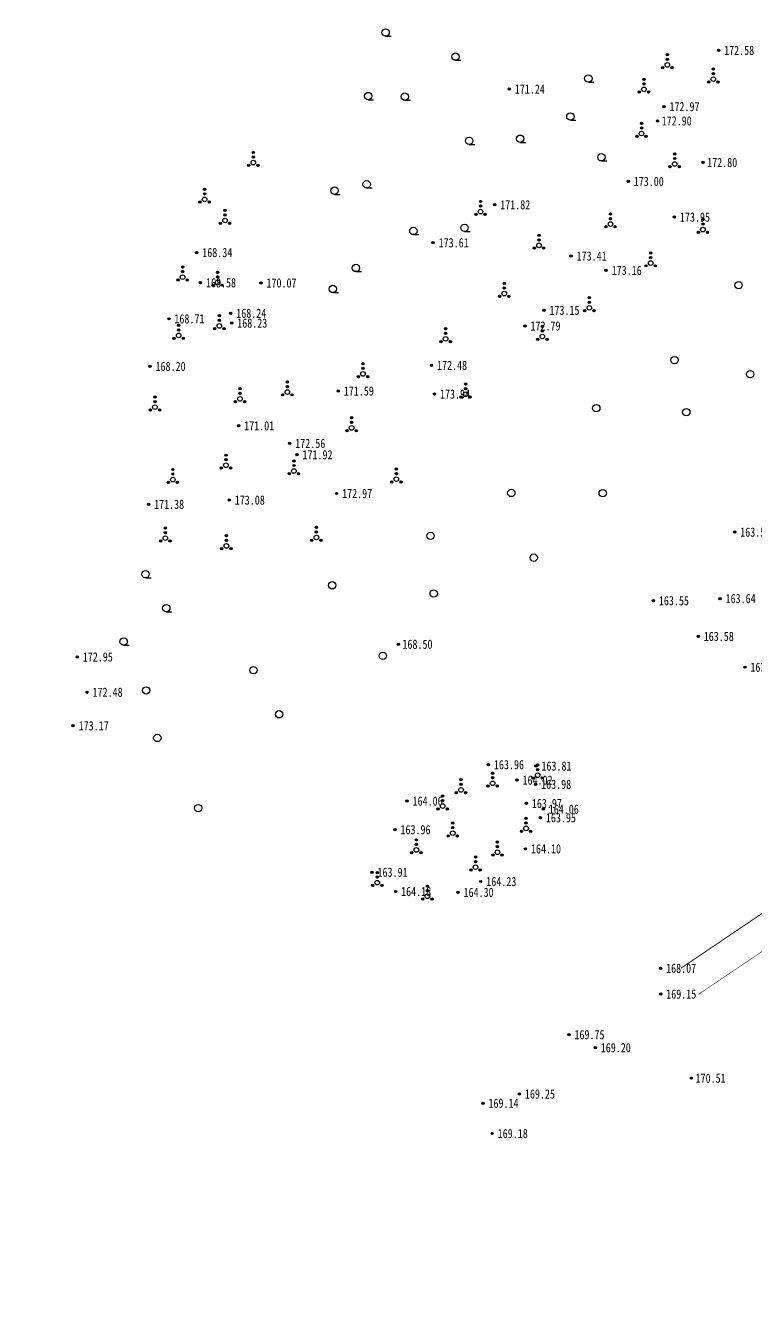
# Model space of a CAD drawing. Header units: millimetres. Extents: x -725 to 2274960, y -506 to 2980382.
# Drawn here: x 573775.4 to 573854.7, y 2880157.8 to 2880295.9 of the extents above; entities that cross this region are included whole.
import ezdxf
from ezdxf.enums import TextEntityAlignment as Align

# ---------------------------------------------------------------- set-up
doc = ezdxf.new("R2010")
doc.units = ezdxf.units.MM
doc.header["$LTSCALE"] = 1000
doc.linetypes.add('X0', pattern=[4, 3, -1])
doc.linetypes.add('X2', pattern=[10, 8, -2])
for name, color, linetype in [('DLSS', 8, 'Continuous'), ('GCD', 8, 'Continuous'), ('JMD', 8, 'Continuous'), ('SXSS', 5, 'Continuous'), ('YHJ_剖面_梁板', 4, 'Continuous'), ('ZBTZ', 8, 'Continuous')]:
    doc.layers.add(name, color=color, linetype=linetype)
doc.linetypes.add('10421', pattern='A,2,[150,AAA.SHX,S=0.5,R=0,X=0,Y=0.5],1e-11', length=2)
doc.linetypes.add('1161', pattern='A,0,[149,AAA.SHX,S=0.15,R=0,X=0,Y=0],-1.6', length=1.6)
doc.linetypes.add('444', pattern='A,4.5,[145,AAA.SHX,S=1,R=0,X=0,Y=1],4.5,-0.5,[146,AAA.SHX,S=1,R=0,X=0,Y=0],-0.5', length=10)

# ---------------------------------------------------------------- blocks, each defined once
blk = doc.blocks.new('gc326')
blk.add_circle((0, 0), 0.8)
blk = doc.blocks.new('gc208')
blk.add_line((0, -0.8), (1.2, -0.8))
blk.add_circle((0, 0), 0.8)
blk = doc.blocks.new('*U36')
at = {"linetype": 'Continuous'}
for points in [[(-0.25, 2.2), (-0.24, 2.12), (-0.24, 2.28)], [(-0.24, 2.28), (-0.2, 2.05), (-0.2, 2.35)], [(-0.2, 2.05), (-0.24, 2.28), (-0.24, 2.12)], [(-0.2, 2.35), (-0.15, 2), (-0.15, 2.4)], [(-0.15, 2), (-0.2, 2.35), (-0.2, 2.05)], [(-0.15, 2.4), (-0.08, 1.96), (-0.08, 2.44)], [(-0.08, 1.96), (-0.15, 2.4), (-0.15, 2)], [(-0.08, 2.44), (0, 1.95), (0, 2.45)], [(0, 1.95), (-0.08, 2.44), (-0.08, 1.96)], [(0, 2.45), (0.08, 1.96), (0.08, 2.44)], [(0.08, 1.96), (0, 2.45), (0, 1.95)], [(0.08, 2.44), (0.15, 2), (0.15, 2.4)], [(0.15, 2), (0.08, 2.44), (0.08, 1.96)], [(0.15, 2.4), (0.2, 2.05), (0.2, 2.35)], [(0.2, 2.05), (0.15, 2.4), (0.15, 2)], [(0.2, 2.35), (0.24, 2.12), (0.24, 2.28)], [(0.24, 2.12), (0.2, 2.35), (0.2, 2.05)], [(0.25, 2.2), (0.24, 2.28), (0.24, 2.12)]]:
    blk.add_solid(points, dxfattribs=at)
blk = doc.blocks.new('*U35')
at = {"linetype": 'Continuous'}
for points in [[(-0.25, 1.2), (-0.24, 1.12), (-0.24, 1.28)], [(-0.24, 1.28), (-0.2, 1.05), (-0.2, 1.35)], [(-0.2, 1.05), (-0.24, 1.28), (-0.24, 1.12)], [(-0.2, 1.35), (-0.15, 1), (-0.15, 1.4)], [(-0.15, 1), (-0.2, 1.35), (-0.2, 1.05)], [(-0.15, 1.4), (-0.08, 0.96), (-0.08, 1.44)], [(-0.08, 0.96), (-0.15, 1.4), (-0.15, 1)], [(-0.08, 1.44), (0, 0.95), (0, 1.45)], [(0, 0.95), (-0.08, 1.44), (-0.08, 0.96)], [(0, 1.45), (0.08, 0.96), (0.08, 1.44)], [(0.08, 0.96), (0, 1.45), (0, 0.95)], [(0.08, 1.44), (0.15, 1), (0.15, 1.4)], [(0.15, 1), (0.08, 1.44), (0.08, 0.96)], [(0.15, 1.4), (0.2, 1.05), (0.2, 1.35)], [(0.2, 1.05), (0.15, 1.4), (0.15, 1)], [(0.2, 1.35), (0.24, 1.12), (0.24, 1.28)], [(0.24, 1.12), (0.2, 1.35), (0.2, 1.05)], [(0.25, 1.2), (0.24, 1.28), (0.24, 1.12)]]:
    blk.add_solid(points, dxfattribs=at)
blk = doc.blocks.new('*U34')
at = {"linetype": 'Continuous'}
for points in [[(-1.25, -0.6), (-1.24, -0.68), (-1.24, -0.52)], [(-1.24, -0.52), (-1.2, -0.75), (-1.2, -0.45)], [(-1.2, -0.75), (-1.24, -0.52), (-1.24, -0.68)], [(-1.2, -0.45), (-1.15, -0.8), (-1.15, -0.4)], [(-1.15, -0.8), (-1.2, -0.45), (-1.2, -0.75)], [(-1.15, -0.4), (-1.08, -0.84), (-1.08, -0.36)], [(-1.08, -0.84), (-1.15, -0.4), (-1.15, -0.8)], [(-1.08, -0.36), (-1, -0.85), (-1, -0.35)], [(-1, -0.85), (-1.08, -0.36), (-1.08, -0.84)], [(-1, -0.35), (-0.92, -0.84), (-0.92, -0.36)], [(-0.92, -0.84), (-1, -0.35), (-1, -0.85)], [(-0.92, -0.36), (-0.85, -0.8), (-0.85, -0.4)], [(-0.85, -0.8), (-0.92, -0.36), (-0.92, -0.84)], [(-0.85, -0.4), (-0.8, -0.75), (-0.8, -0.45)], [(-0.8, -0.75), (-0.85, -0.4), (-0.85, -0.8)], [(-0.8, -0.45), (-0.76, -0.68), (-0.76, -0.52)], [(-0.76, -0.68), (-0.8, -0.45), (-0.8, -0.75)], [(-0.75, -0.6), (-0.76, -0.52), (-0.76, -0.68)]]:
    blk.add_solid(points, dxfattribs=at)
blk = doc.blocks.new('*U33')
at = {"linetype": 'Continuous'}
for points in [[(0.75, -0.6), (0.76, -0.68), (0.76, -0.52)], [(0.76, -0.52), (0.8, -0.75), (0.8, -0.45)], [(0.8, -0.75), (0.76, -0.52), (0.76, -0.68)], [(0.8, -0.45), (0.85, -0.8), (0.85, -0.4)], [(0.85, -0.8), (0.8, -0.45), (0.8, -0.75)], [(0.85, -0.4), (0.92, -0.84), (0.92, -0.36)], [(0.92, -0.84), (0.85, -0.4), (0.85, -0.8)], [(0.92, -0.36), (1, -0.85), (1, -0.35)], [(1, -0.85), (0.92, -0.36), (0.92, -0.84)], [(1, -0.35), (1.08, -0.84), (1.08, -0.36)], [(1.08, -0.84), (1, -0.35), (1, -0.85)], [(1.08, -0.36), (1.15, -0.8), (1.15, -0.4)], [(1.15, -0.8), (1.08, -0.36), (1.08, -0.84)], [(1.15, -0.4), (1.2, -0.75), (1.2, -0.45)], [(1.2, -0.75), (1.15, -0.4), (1.15, -0.8)], [(1.2, -0.45), (1.24, -0.68), (1.24, -0.52)], [(1.24, -0.68), (1.2, -0.45), (1.2, -0.75)], [(1.25, -0.6), (1.24, -0.52), (1.24, -0.68)]]:
    blk.add_solid(points, dxfattribs=at)
blk = doc.blocks.new('gc160')
for centre, radius in [((0, 0), 0.5), ((0, 2.2), 0.25), ((0, 1.2), 0.25), ((-1, -0.6), 0.25), ((1, -0.6), 0.25)]:
    blk.add_circle(centre, radius)
at = {"linetype": 'Continuous'}
for name in ['*U36', '*U35', '*U34', '*U33']:
    blk.add_blockref(name, (0, 0), dxfattribs=at)
blk = doc.blocks.new('gc200')
h = blk.add_hatch(color=256)
edge = h.paths.add_edge_path()
edge.add_arc((0, 0), 0.25, 0, 360)
blk.add_circle((0, 0), 0.25)

msp = doc.modelspace()

# ---------------------------------------------------------------- linework, layer by layer
at = {"layer": 'DLSS', "color": 4, "linetype": 'X2', "elevation": -175.7588, "flags": 128}
msp.add_lwpolyline([(573846.5663, 2880193.4047, 0.1, 0.1, 0), (573855.3283, 2880199.3142, 0.1, 0.1, 0), (573859.4109, 2880202.5261, 0.1, 0.1, 0), (573864.9139, 2880206.4887, 0.1, 0.1, 0), (573868.1326, 2880208.4502, 0.1, 0.1, 0), (573874.6848, 2880212.54, 0.1, 0.1, 0), (573881.4714, 2880216.1383, 0.1, 0.1, 0), (573886.7222, 2880219.834, 0.1, 0.1, 0), (573896.3177, 2880228.617, 0.1, 0.1, 0), (573909.2074, 2880243.0394, 0.1, 0.1, 0), (573913.5878, 2880248.6935, 0.1, 0.1, 0), (573916.9048, 2880254.3563, 0.1, 0.1, 0), (573921.2141, 2880263.8168, 0.1, 0.1, 0), (573922.9994, 2880269.1613, 0.1, 0.1, 0), (573923.711, 2880272.6405, 0.1, 0.1, 0)], format="xyseb", dxfattribs=at)
at = {"layer": 'DLSS', "color": 8, "linetype": 'Continuous', "const_width": 0.054, "elevation": -175.7588, "flags": 128}
msp.add_lwpolyline([(573848.4815, 2880190.5649), (573857.3476, 2880196.5446)], dxfattribs=at)
at = {"layer": 'JMD', "linetype": '444', "elevation": -176.005, "flags": 128}
msp.add_lwpolyline([(573865.8434, 2880210.5914, 0.00000216, 0.00000216, 0), (573863.3098, 2880208.3809, 0.00000216, 0.00000216, 0), (573862.2571, 2880207.3331, 0.00000216, 0.00000216, 0), (573859.7049, 2880204.8372, 0.00000216, 0.00000216, 0), (573857.8672, 2880203.2134, 0.00000216, 0.00000216, 0), (573845.3138, 2880193.1221, 0.00000216, 0.00000216, 0), (573841.4833, 2880190.538, 0.00000216, 0.00000216, 0), (573834.8957, 2880185.8624, 0.00000216, 0.00000216, 0), (573828.9599, 2880181.3006, 0.00000216, 0.00000216, 0), (573827.6753, 2880180.3485, 0.00000216, 0.00000216, 0), (573826.0305, 2880178.7026, 0.00000216, 0.00000216, 0)], format="xyseb", dxfattribs=at)
at = {"layer": 'SXSS', "color": 5, "linetype": 'X0', "ltscale": 2, "flags": 128}
for points, elevation in [([(573799.6574, 2880175.3358, 0.00000216, 0.00000216, 0), (573814.4032, 2880184.499, 0.00000216, 0.00000216, 0), (573824.7996, 2880189.315, 0.00000216, 0.00000216, 0), (573860.3105, 2880218.062, 0.00000216, 0.00000216, 0), (573862.3432, 2880221.1917, 0.00000216, 0.00000216, 0), (573865.0385, 2880222.5363, 0.00000216, 0.00000216, 0), (573866.8421, 2880225.385, 0.00000216, 0.00000216, 0), (573869.8999, 2880227.3256, 0.00000216, 0.00000216, 0), (573876.281, 2880228.014, 0.00000216, 0.00000216, 0), (573878.4813, 2880230.0331, 0.00000216, 0.00000216, 0), (573883.5812, 2880235.65, 0.00000216, 0.00000216, 0), (573889.2926, 2880242.9734, 0.00000216, 0.00000216, 0), (573894.2413, 2880246.9273, 0.00000216, 0.00000216, 0), (573898.5351, 2880253.0107, 0.00000216, 0.00000216, 0), (573906.9108, 2880271.1473, 0.00000216, 0.00000216, 0), (573911.6414, 2880285.233, 0.00000216, 0.00000216, 0), (573913.9786, 2880291.2912, 0.00000216, 0.00000216, 0), (573914.3749, 2880300.0079, 0.00000216, 0.00000216, 0), (573914.0575, 2880312.0604, 0.00000216, 0.00000216, 0), (573913.8572, 2880333.7436, 0.00000216, 0.00000216, 0), (573912.5963, 2880345.9076, 0.00000216, 0.00000216, 0), (573911.269, 2880353.338, 0.00000216, 0.00000216, 0), (573909.2259, 2880359.9454, 0.00000216, 0.00000216, 0), (573906.2803, 2880367.7277, 0.00000216, 0.00000216, 0)], -180.9754), ([(573870.9586, 2880365.2658, 0.00000216, 0.00000216, 0), (573879.6703, 2880353.8634, 0.00000216, 0.00000216, 0), (573884.0645, 2880342.7346, 0.00000216, 0.00000216, 0), (573885.2899, 2880334.0109, 0.00000216, 0.00000216, 0), (573886.399, 2880326.0651, 0.00000216, 0.00000216, 0), (573886.5464, 2880320.5601, 0.00000216, 0.00000216, 0), (573887.6789, 2880317.5086, 0.00000216, 0.00000216, 0), (573887.435, 2880314.2359, 0.00000217, 0.00000217, 0), (573886.2507, 2880305.5755, 0.00000217, 0.00000217, 0), (573879.062, 2880288.8379, 0.00000216, 0.00000216, 0), (573873.9618, 2880280.6525, 0.00000217, 0.00000217, 0), (573864.479, 2880266.9709, 0.00000216, 0.00000216, 0), (573859.4461, 2880260.8983, 0.00000217, 0.00000217, 0), (573841.9307, 2880242.7891, 0.00000216, 0.00000216, 0), (573833.6484, 2880235.6098, 0.00000217, 0.00000217, 0), (573817.9975, 2880228.1742, 0.00000216, 0.00000216, 0), (573802.0135, 2880215.4255, 0.00000217, 0.00000217, 0), (573787.2455, 2880203.4139, 0.00000218, 0.00000218, 0), (573779.6263, 2880198.5998, 0.00000217, 0.00000217, 0)], -179.7871)]:
    msp.add_lwpolyline(points, format="xyseb", dxfattribs=dict(at, elevation=elevation))
at = {"layer": 'SXSS', "linetype": '10421', "elevation": -175.6195, "flags": 128}
msp.add_lwpolyline([(573854.4672, 2880191.4545, 0.00000216, 0.00000216, 0), (573856.5737, 2880190.9131, 0.00000216, 0.00000216, 0), (573859.3185, 2880190.6339, 0.00000216, 0.00000216, 0), (573863.9533, 2880189.5319, 0.00000216, 0.00000216, 0), (573865.3049, 2880189.6408, 0.00000216, 0.00000216, 0), (573866.5187, 2880191.7695, 0.00000216, 0.00000216, 0), (573868.8453, 2880196.2806, 0.00000216, 0.00000216, 0), (573871.2995, 2880200.9983, 0.00000216, 0.00000216, 0), (573872.293, 2880202.7283, 0.00000216, 0.00000216, 0), (573872.7845, 2880204.1205, 0.00000216, 0.00000216, 0), (573874.0365, 2880205.6822, 0.00000216, 0.00000216, 0), (573875.5718, 2880206.257, 0.00000216, 0.00000216, 0), (573875.0721, 2880207.1704, 0.00000216, 0.00000216, 0), (573873.0561, 2880206.8661, 0.00000216, 0.00000216, 0), (573870.914, 2880205.5532, 0.00000216, 0.00000216, 0), (573863.4967, 2880200.483, 0.00000216, 0.00000216, 0), (573859.8083, 2880197.6892, 0.00000216, 0.00000216, 0), (573852.3471, 2880192.7029, 0.00000216, 0.00000216, 0)], format="xyseb", close=True, dxfattribs=at)
at = {"layer": 'SXSS', "linetype": 'Continuous', "flags": 128}
for points, elevation in [([(573882.0506, 2880204.5551, 0.00000216, 0.00000216, 0), (573879.4372, 2880203.2998, 0.00000216, 0.00000216, 0), (573878.3922, 2880202.891, 0.00000216, 0.00000216, 0), (573875.8829, 2880202.4124, 0.00000216, 0.00000216, 0), (573874.8706, 2880202.21, 0.00000216, 0.00000216, 0), (573873.6115, 2880201.2626, 0.00000216, 0.00000216, 0), (573873.3741, 2880201.0671, 0.00000216, 0.00000216, 0), (573872.9357, 2880200.6459, 0.00000216, 0.00000216, 0), (573872.3545, 2880200.0062, 0.00000216, 0.00000216, 0), (573871.0445, 2880196.9748, 0.00000216, 0.00000216, 0), (573870.0447, 2880195.1827, 0.00000216, 0.00000216, 0), (573869.2514, 2880193.6149, 0.00000216, 0.00000216, 0), (573868.0801, 2880191.595, 0.00000216, 0.00000216, 0), (573867.4672, 2880190.2049, 0.00000216, 0.00000216, 0), (573866.2771, 2880188.8908, 0.00000216, 0.00000216, 0), (573865.038, 2880187.8239, 0.00000216, 0.00000216, 0), (573862.4614, 2880188.4874, 0.00000216, 0.00000216, 0), (573860.6344, 2880188.9946, 0.00000216, 0.00000216, 0), (573858.599, 2880189.0781, 0.00000216, 0.00000216, 0), (573857.6445, 2880189.0604, 0.00000216, 0.00000216, 0), (573856.0931, 2880189.4177, 0.00000216, 0.00000216, 0), (573853.5863, 2880189.5714, 0.00000216, 0.00000216, 0), (573850.4658, 2880188.8816, 0.00000216, 0.00000216, 0)], -174.6414), ([(573856.1812, 2880190.0266, 0.00000216, 0.00000216, 0), (573853.538, 2880190.1886, 0.00000216, 0.00000216, 0), (573850.3335, 2880189.4803, 0.00000216, 0.00000216, 0)], -176.5036)]:
    msp.add_lwpolyline(points, format="xyseb", dxfattribs=dict(at, elevation=elevation))
at = {"layer": 'YHJ_剖面_梁板'}
msp.add_circle((589254.9496, 2837256.879), 143124.932, dxfattribs=at)
at = {"layer": 'ZBTZ', "linetype": '1161', "elevation": -180.3941, "flags": 128}
msp.add_lwpolyline([(573812.5417, 2880200.7223, 0.00000216, 0.00000216, 0), (573815.6586, 2880199.2272, 0.00000216, 0.00000216, 0), (573820.7592, 2880200.1563, 0.00000216, 0.00000216, 0), (573826.4166, 2880201.3564, 0.00000216, 0.00000216, 0), (573830.0591, 2880203.4856, 0.00000216, 0.00000216, 0), (573833.3199, 2880207.453, 0.00000216, 0.00000216, 0), (573832.3191, 2880215.1547, 0.00000216, 0.00000216, 0), (573829.1891, 2880216.6219, 0.00000216, 0.00000216, 0), (573825.0146, 2880216.1234, 0.00000216, 0.00000216, 0), (573820.7716, 2880214.5457, 0.00000216, 0.00000216, 0), (573817.5884, 2880212.9468, 0.00000216, 0.00000216, 0), (573814.9661, 2880209.7995, 0.00000216, 0.00000216, 0), (573813.03, 2880205.7627, 0.00000216, 0.00000216, 0), (573811.5546, 2880203.0718, 0.00000216, 0.00000216, 0)], format="xyseb", close=True, dxfattribs=at)

# ---------------------------------------------------------------- block references
at = {"layer": 'GCD', "linetype": 'Continuous'}
ref = msp.add_blockref('gc200', (573850.6595, 2880293.1575, -166.0306), dxfattribs=dict(at, xscale=0.5, yscale=0.5, zscale=0.5))
ref.add_attrib('height', '172.58', dxfattribs={"linetype": 'Continuous', "height": 1, "width": 0.8}).set_placement((573851.2595, 2880293.1575, -166.0306), align=Align.MIDDLE_LEFT)
ref = msp.add_blockref('gc200', (573827.9215, 2880288.9455, -167.3706), dxfattribs=dict(at, xscale=0.5, yscale=0.5, zscale=0.5))
ref.add_attrib('height', '171.24', dxfattribs={"linetype": 'Continuous', "height": 1, "width": 0.8}).set_placement((573828.5215, 2880288.9455, -167.3706), align=Align.MIDDLE_LEFT)
ref = msp.add_blockref('gc200', (573844.7225, 2880287.0465, -165.6376), dxfattribs=dict(at, xscale=0.5, yscale=0.5, zscale=0.5))
ref.add_attrib('height', '172.97', dxfattribs={"linetype": 'Continuous', "height": 1, "width": 0.8}).set_placement((573845.3225, 2880287.0465, -165.6376), align=Align.MIDDLE_LEFT)
ref = msp.add_blockref('gc200', (573844.0281, 2880285.4899, -165.7096), dxfattribs=dict(at, xscale=0.5, yscale=0.5, zscale=0.5))
ref.add_attrib('height', '172.90', dxfattribs={"linetype": 'Continuous', "height": 1, "width": 0.8}).set_placement((573844.4781, 2880285.4899, -165.7096), align=Align.MIDDLE_LEFT)
ref = msp.add_blockref('gc200', (573848.9713, 2880280.9725, -165.8096), dxfattribs=dict(at, xscale=0.5, yscale=0.5, zscale=0.5))
ref.add_attrib('height', '172.80', dxfattribs={"linetype": 'Continuous', "height": 1, "width": 0.8}).set_placement((573849.4213, 2880280.9725, -165.8096), align=Align.MIDDLE_LEFT)
ref = msp.add_blockref('gc200', (573840.8425, 2880278.9115, -165.6126), dxfattribs=dict(at, xscale=0.5, yscale=0.5, zscale=0.5))
ref.add_attrib('height', '173.00', dxfattribs={"linetype": 'Continuous', "height": 1, "width": 0.8}).set_placement((573841.4425, 2880278.9115, -165.6126), align=Align.MIDDLE_LEFT)
ref = msp.add_blockref('gc200', (573826.3415, 2880276.3755, -166.7876), dxfattribs=dict(at, xscale=0.5, yscale=0.5, zscale=0.5))
ref.add_attrib('height', '171.82', dxfattribs={"linetype": 'Continuous', "height": 1, "width": 0.8}).set_placement((573826.9415, 2880276.3755, -166.7876), align=Align.MIDDLE_LEFT)
ref = msp.add_blockref('gc200', (573845.8635, 2880275.0325, -164.6646), dxfattribs=dict(at, xscale=0.5, yscale=0.5, zscale=0.5))
ref.add_attrib('height', '173.95', dxfattribs={"linetype": 'Continuous', "height": 1, "width": 0.8}).set_placement((573846.4635, 2880275.0325, -164.6646), align=Align.MIDDLE_LEFT)
ref = msp.add_blockref('gc200', (573793.9705, 2880271.1835, -170.2736), dxfattribs=dict(at, xscale=0.5, yscale=0.5, zscale=0.5))
ref.add_attrib('height', '168.34', dxfattribs={"linetype": 'Continuous', "height": 1, "width": 0.8}).set_placement((573794.5705, 2880271.1835, -170.2736), align=Align.MIDDLE_LEFT)
ref = msp.add_blockref('gc200', (573819.6485, 2880272.2485, -164.9996), dxfattribs=dict(at, xscale=0.5, yscale=0.5, zscale=0.5))
ref.add_attrib('height', '173.61', dxfattribs={"linetype": 'Continuous', "height": 1, "width": 0.8}).set_placement((573820.2485, 2880272.2485, -164.9996), align=Align.MIDDLE_LEFT)
ref = msp.add_blockref('gc200', (573834.6385, 2880270.8055, -165.2046), dxfattribs=dict(at, xscale=0.5, yscale=0.5, zscale=0.5))
ref.add_attrib('height', '173.41', dxfattribs={"linetype": 'Continuous', "height": 1, "width": 0.8}).set_placement((573835.2385, 2880270.8055, -165.2046), align=Align.MIDDLE_LEFT)
ref = msp.add_blockref('gc200', (573838.4455, 2880269.2375, -165.4536), dxfattribs=dict(at, xscale=0.5, yscale=0.5, zscale=0.5))
ref.add_attrib('height', '173.16', dxfattribs={"linetype": 'Continuous', "height": 1, "width": 0.8}).set_placement((573839.0455, 2880269.2375, -165.4536), align=Align.MIDDLE_LEFT)
ref = msp.add_blockref('gc200', (573794.3715, 2880267.8975, -170.0326), dxfattribs=dict(at, xscale=0.5, yscale=0.5, zscale=0.5))
ref.add_attrib('height', '168.58', dxfattribs={"linetype": 'Continuous', "height": 1, "width": 0.8}).set_placement((573794.9715, 2880267.8975, -170.0326), align=Align.MIDDLE_LEFT)
ref = msp.add_blockref('gc200', (573800.9445, 2880267.8795, -168.5376), dxfattribs=dict(at, xscale=0.5, yscale=0.5, zscale=0.5))
ref.add_attrib('height', '170.07', dxfattribs={"linetype": 'Continuous', "height": 1, "width": 0.8}).set_placement((573801.5445, 2880267.8795, -168.5376), align=Align.MIDDLE_LEFT)
ref = msp.add_blockref('gc200', (573790.9405, 2880263.9775, -169.9006), dxfattribs=dict(at, xscale=0.5, yscale=0.5, zscale=0.5))
ref.add_attrib('height', '168.71', dxfattribs={"linetype": 'Continuous', "height": 1, "width": 0.8}).set_placement((573791.5405, 2880263.9775, -169.9006), align=Align.MIDDLE_LEFT)
ref = msp.add_blockref('gc200', (573797.6625, 2880264.5845, -170.3676), dxfattribs=dict(at, xscale=0.5, yscale=0.5, zscale=0.5))
ref.add_attrib('height', '168.24', dxfattribs={"linetype": 'Continuous', "height": 1, "width": 0.8}).set_placement((573798.2625, 2880264.5845, -170.3676), align=Align.MIDDLE_LEFT)
ref = msp.add_blockref('gc200', (573831.6835, 2880264.9085, -165.4556), dxfattribs=dict(at, xscale=0.5, yscale=0.5, zscale=0.5))
ref.add_attrib('height', '173.15', dxfattribs={"linetype": 'Continuous', "height": 1, "width": 0.8}).set_placement((573832.2835, 2880264.9085, -165.4556), align=Align.MIDDLE_LEFT)
ref = msp.add_blockref('gc200', (573797.7685, 2880263.5145, -170.3756), dxfattribs=dict(at, xscale=0.5, yscale=0.5, zscale=0.5))
ref.add_attrib('height', '168.23', dxfattribs={"linetype": 'Continuous', "height": 1, "width": 0.8}).set_placement((573798.3685, 2880263.5145, -170.3756), align=Align.MIDDLE_LEFT)
ref = msp.add_blockref('gc200', (573829.6215, 2880263.2075, -165.8246), dxfattribs=dict(at, xscale=0.5, yscale=0.5, zscale=0.5))
ref.add_attrib('height', '172.79', dxfattribs={"linetype": 'Continuous', "height": 1, "width": 0.8}).set_placement((573830.2215, 2880263.2075, -165.8246), align=Align.MIDDLE_LEFT)
ref = msp.add_blockref('gc200', (573788.8955, 2880258.8165, -170.4096), dxfattribs=dict(at, xscale=0.5, yscale=0.5, zscale=0.5))
ref.add_attrib('height', '168.20', dxfattribs={"linetype": 'Continuous', "height": 1, "width": 0.8}).set_placement((573789.4955, 2880258.8165, -170.4096), align=Align.MIDDLE_LEFT)
ref = msp.add_blockref('gc200', (573819.4725, 2880258.9235, -166.1326), dxfattribs=dict(at, xscale=0.5, yscale=0.5, zscale=0.5))
ref.add_attrib('height', '172.48', dxfattribs={"linetype": 'Continuous', "height": 1, "width": 0.8}).set_placement((573820.0725, 2880258.9235, -166.1326), align=Align.MIDDLE_LEFT)
ref = msp.add_blockref('gc200', (573809.3465, 2880256.1365, -167.0176), dxfattribs=dict(at, xscale=0.5, yscale=0.5, zscale=0.5))
ref.add_attrib('height', '171.59', dxfattribs={"linetype": 'Continuous', "height": 1, "width": 0.8}).set_placement((573809.9465, 2880256.1365, -167.0176), align=Align.MIDDLE_LEFT)
ref = msp.add_blockref('gc200', (573819.7975, 2880255.7975, -164.6706), dxfattribs=dict(at, xscale=0.5, yscale=0.5, zscale=0.5))
ref.add_attrib('height', '173.94', dxfattribs={"linetype": 'Continuous', "height": 1, "width": 0.8}).set_placement((573820.3975, 2880255.7975, -164.6706), align=Align.MIDDLE_LEFT)
ref = msp.add_blockref('gc200', (573798.5215, 2880252.3525, -167.5986), dxfattribs=dict(at, xscale=0.5, yscale=0.5, zscale=0.5))
ref.add_attrib('height', '171.01', dxfattribs={"linetype": 'Continuous', "height": 1, "width": 0.8}).set_placement((573799.1215, 2880252.3525, -167.5986), align=Align.MIDDLE_LEFT)
ref = msp.add_blockref('gc200', (573804.0705, 2880250.4415, -166.0536), dxfattribs=dict(at, xscale=0.5, yscale=0.5, zscale=0.5))
ref.add_attrib('height', '172.56', dxfattribs={"linetype": 'Continuous', "height": 1, "width": 0.8}).set_placement((573804.6705, 2880250.4415, -166.0536), align=Align.MIDDLE_LEFT)
ref = msp.add_blockref('gc200', (573804.8535, 2880249.2025, -166.6936), dxfattribs=dict(at, xscale=0.5, yscale=0.5, zscale=0.5))
ref.add_attrib('height', '171.92', dxfattribs={"linetype": 'Continuous', "height": 1, "width": 0.8}).set_placement((573805.4535, 2880249.2025, -166.6936), align=Align.MIDDLE_LEFT)
ref = msp.add_blockref('gc200', (573809.1585, 2880244.9945, -165.6416), dxfattribs=dict(at, xscale=0.5, yscale=0.5, zscale=0.5))
ref.add_attrib('height', '172.97', dxfattribs={"linetype": 'Continuous', "height": 1, "width": 0.8}).set_placement((573809.7585, 2880244.9945, -165.6416), align=Align.MIDDLE_LEFT)
ref = msp.add_blockref('gc200', (573788.7335, 2880243.8155, -167.2336), dxfattribs=dict(at, xscale=0.5, yscale=0.5, zscale=0.5))
ref.add_attrib('height', '171.38', dxfattribs={"linetype": 'Continuous', "height": 1, "width": 0.8}).set_placement((573789.3335, 2880243.8155, -167.2336), align=Align.MIDDLE_LEFT)
ref = msp.add_blockref('gc200', (573797.4985, 2880244.2835, -165.5316), dxfattribs=dict(at, xscale=0.5, yscale=0.5, zscale=0.5))
ref.add_attrib('height', '173.08', dxfattribs={"linetype": 'Continuous', "height": 1, "width": 0.8}).set_placement((573798.0985, 2880244.2835, -165.5316), align=Align.MIDDLE_LEFT)
ref = msp.add_blockref('gc200', (573852.4115, 2880240.7995, -175.1026), dxfattribs=dict(at, xscale=0.5, yscale=0.5, zscale=0.5))
ref.add_attrib('height', '163.51', dxfattribs={"linetype": 'Continuous', "height": 1, "width": 0.8}).set_placement((573853.0115, 2880240.7995, -175.1026), align=Align.MIDDLE_LEFT)
ref = msp.add_blockref('gc200', (573843.5755, 2880233.3485, -175.0556), dxfattribs=dict(at, xscale=0.5, yscale=0.5, zscale=0.5))
ref.add_attrib('height', '163.55', dxfattribs={"linetype": 'Continuous', "height": 1, "width": 0.8}).set_placement((573844.1755, 2880233.3485, -175.0556), align=Align.MIDDLE_LEFT)
ref = msp.add_blockref('gc200', (573850.8255, 2880233.5795, -174.9706), dxfattribs=dict(at, xscale=0.5, yscale=0.5, zscale=0.5))
ref.add_attrib('height', '163.64', dxfattribs={"linetype": 'Continuous', "height": 1, "width": 0.8}).set_placement((573851.4255, 2880233.5795, -174.9706), align=Align.MIDDLE_LEFT)
ref = msp.add_blockref('gc200', (573848.4475, 2880229.4685, -175.0256), dxfattribs=dict(at, xscale=0.5, yscale=0.5, zscale=0.5))
ref.add_attrib('height', '163.58', dxfattribs={"linetype": 'Continuous', "height": 1, "width": 0.8}).set_placement((573849.0475, 2880229.4685, -175.0256), align=Align.MIDDLE_LEFT)
ref = msp.add_blockref('gc200', (573815.8679, 2880228.6183, -170.1096), dxfattribs=dict(at, xscale=0.5, yscale=0.5, zscale=0.5))
ref.add_attrib('height', '168.50', dxfattribs={"linetype": 'Continuous', "height": 1, "width": 0.8}).set_placement((573816.3179, 2880228.6183, -170.1096), align=Align.MIDDLE_LEFT)
ref = msp.add_blockref('gc200', (573780.9875, 2880227.2365, -165.6586), dxfattribs=dict(at, xscale=0.5, yscale=0.5, zscale=0.5))
ref.add_attrib('height', '172.95', dxfattribs={"linetype": 'Continuous', "height": 1, "width": 0.8}).set_placement((573781.5875, 2880227.2365, -165.6586), align=Align.MIDDLE_LEFT)
ref = msp.add_blockref('gc200', (573853.5175, 2880226.1205, -175.1356), dxfattribs=dict(at, xscale=0.5, yscale=0.5, zscale=0.5))
ref.add_attrib('height', '163.47', dxfattribs={"linetype": 'Continuous', "height": 1, "width": 0.8}).set_placement((573854.1175, 2880226.1205, -175.1356), align=Align.MIDDLE_LEFT)
ref = msp.add_blockref('gc200', (573782.0505, 2880223.4025, -166.1336), dxfattribs=dict(at, xscale=0.5, yscale=0.5, zscale=0.5))
ref.add_attrib('height', '172.48', dxfattribs={"linetype": 'Continuous', "height": 1, "width": 0.8}).set_placement((573782.6505, 2880223.4025, -166.1336), align=Align.MIDDLE_LEFT)
ref = msp.add_blockref('gc200', (573780.5395, 2880219.7595, -165.4436), dxfattribs=dict(at, xscale=0.5, yscale=0.5, zscale=0.5))
ref.add_attrib('height', '173.17', dxfattribs={"linetype": 'Continuous', "height": 1, "width": 0.8}).set_placement((573781.1395, 2880219.7595, -165.4436), align=Align.MIDDLE_LEFT)
ref = msp.add_blockref('gc200', (573825.6575, 2880215.5315, -174.6526), dxfattribs=dict(at, xscale=0.5, yscale=0.5, zscale=0.5))
ref.add_attrib('height', '163.96', dxfattribs={"linetype": 'Continuous', "height": 1, "width": 0.8}).set_placement((573826.2575, 2880215.5315, -174.6526), align=Align.MIDDLE_LEFT)
ref = msp.add_blockref('gc200', (573830.8175, 2880215.3815, -174.7966), dxfattribs=dict(at, xscale=0.5, yscale=0.5, zscale=0.5))
ref.add_attrib('height', '163.81', dxfattribs={"linetype": 'Continuous', "height": 1, "width": 0.8}).set_placement((573831.4175, 2880215.3815, -174.7966), align=Align.MIDDLE_LEFT)
ref = msp.add_blockref('gc200', (573828.7645, 2880213.8485, -174.5896), dxfattribs=dict(at, xscale=0.5, yscale=0.5, zscale=0.5))
ref.add_attrib('height', '164.02', dxfattribs={"linetype": 'Continuous', "height": 1, "width": 0.8}).set_placement((573829.3645, 2880213.8485, -174.5896), align=Align.MIDDLE_LEFT)
ref = msp.add_blockref('gc200', (573830.7815, 2880213.3935, -174.6316), dxfattribs=dict(at, xscale=0.5, yscale=0.5, zscale=0.5))
ref.add_attrib('height', '163.98', dxfattribs={"linetype": 'Continuous', "height": 1, "width": 0.8}).set_placement((573831.3815, 2880213.3935, -174.6316), align=Align.MIDDLE_LEFT)
ref = msp.add_blockref('gc200', (573816.8175, 2880211.5725, -174.5506), dxfattribs=dict(at, xscale=0.5, yscale=0.5, zscale=0.5))
ref.add_attrib('height', '164.06', dxfattribs={"linetype": 'Continuous', "height": 1, "width": 0.8}).set_placement((573817.4175, 2880211.5725, -174.5506), align=Align.MIDDLE_LEFT)
ref = msp.add_blockref('gc200', (573829.7765, 2880211.3105, -174.6436), dxfattribs=dict(at, xscale=0.5, yscale=0.5, zscale=0.5))
ref.add_attrib('height', '163.97', dxfattribs={"linetype": 'Continuous', "height": 1, "width": 0.8}).set_placement((573830.3765, 2880211.3105, -174.6436), align=Align.MIDDLE_LEFT)
ref = msp.add_blockref('gc200', (573831.6125, 2880210.6935, -174.5516), dxfattribs=dict(at, xscale=0.5, yscale=0.5, zscale=0.5))
ref.add_attrib('height', '164.06', dxfattribs={"linetype": 'Continuous', "height": 1, "width": 0.8}).set_placement((573832.2125, 2880210.6935, -174.5516), align=Align.MIDDLE_LEFT)
ref = msp.add_blockref('gc200', (573831.3025, 2880209.7635, -174.6566), dxfattribs=dict(at, xscale=0.5, yscale=0.5, zscale=0.5))
ref.add_attrib('height', '163.95', dxfattribs={"linetype": 'Continuous', "height": 1, "width": 0.8}).set_placement((573831.9025, 2880209.7635, -174.6566), align=Align.MIDDLE_LEFT)
ref = msp.add_blockref('gc200', (573815.5005, 2880208.4645, -174.6486), dxfattribs=dict(at, xscale=0.5, yscale=0.5, zscale=0.5))
ref.add_attrib('height', '163.96', dxfattribs={"linetype": 'Continuous', "height": 1, "width": 0.8}).set_placement((573816.1005, 2880208.4645, -174.6486), align=Align.MIDDLE_LEFT)
ref = msp.add_blockref('gc200', (573829.6805, 2880206.3805, -174.5086), dxfattribs=dict(at, xscale=0.5, yscale=0.5, zscale=0.5))
ref.add_attrib('height', '164.10', dxfattribs={"linetype": 'Continuous', "height": 1, "width": 0.8}).set_placement((573830.2805, 2880206.3805, -174.5086), align=Align.MIDDLE_LEFT)
ref = msp.add_blockref('gc200', (573813.0105, 2880203.8365, -174.6996), dxfattribs=dict(at, xscale=0.5, yscale=0.5, zscale=0.5))
ref.add_attrib('height', '163.91', dxfattribs={"linetype": 'Continuous', "height": 1, "width": 0.8}).set_placement((573813.6105, 2880203.8365, -174.6996), align=Align.MIDDLE_LEFT)
ref = msp.add_blockref('gc200', (573824.8265, 2880202.8285, -174.3796), dxfattribs=dict(at, xscale=0.5, yscale=0.5, zscale=0.5))
ref.add_attrib('height', '164.23', dxfattribs={"linetype": 'Continuous', "height": 1, "width": 0.8}).set_placement((573825.4265, 2880202.8285, -174.3796), align=Align.MIDDLE_LEFT)
ref = msp.add_blockref('gc200', (573815.5715, 2880201.7415, -174.4276), dxfattribs=dict(at, xscale=0.5, yscale=0.5, zscale=0.5))
ref.add_attrib('height', '164.18', dxfattribs={"linetype": 'Continuous', "height": 1, "width": 0.8}).set_placement((573816.1715, 2880201.7415, -174.4276), align=Align.MIDDLE_LEFT)
ref = msp.add_blockref('gc200', (573822.3585, 2880201.6515, -174.3066), dxfattribs=dict(at, xscale=0.5, yscale=0.5, zscale=0.5))
ref.add_attrib('height', '164.30', dxfattribs={"linetype": 'Continuous', "height": 1, "width": 0.8}).set_placement((573822.9585, 2880201.6515, -174.3066), align=Align.MIDDLE_LEFT)
ref = msp.add_blockref('gc200', (573844.3575, 2880193.4005, -170.5396), dxfattribs=dict(at, xscale=0.5, yscale=0.5, zscale=0.5))
ref.add_attrib('height', '168.07', dxfattribs={"linetype": 'Continuous', "height": 1, "width": 0.8}).set_placement((573844.9575, 2880193.4005, -170.5396), align=Align.MIDDLE_LEFT)
ref = msp.add_blockref('gc200', (573844.3715, 2880190.5995, -169.4626), dxfattribs=dict(at, xscale=0.5, yscale=0.5, zscale=0.5))
ref.add_attrib('height', '169.15', dxfattribs={"linetype": 'Continuous', "height": 1, "width": 0.8}).set_placement((573844.9715, 2880190.5995, -169.4626), align=Align.MIDDLE_LEFT)
ref = msp.add_blockref('gc200', (573834.4045, 2880186.1835, -168.8616), dxfattribs=dict(at, xscale=0.5, yscale=0.5, zscale=0.5))
ref.add_attrib('height', '169.75', dxfattribs={"linetype": 'Continuous', "height": 1, "width": 0.8}).set_placement((573835.0045, 2880186.1835, -168.8616), align=Align.MIDDLE_LEFT)
ref = msp.add_blockref('gc200', (573837.2615, 2880184.7715, -169.4116), dxfattribs=dict(at, xscale=0.5, yscale=0.5, zscale=0.5))
ref.add_attrib('height', '169.20', dxfattribs={"linetype": 'Continuous', "height": 1, "width": 0.8}).set_placement((573837.8615, 2880184.7715, -169.4116), align=Align.MIDDLE_LEFT)
ref = msp.add_blockref('gc200', (573847.7131, 2880181.4556, -168.1028), dxfattribs=dict(at, xscale=0.5, yscale=0.5, zscale=0.5))
ref.add_attrib('height', '170.51', dxfattribs={"linetype": 'Continuous', "height": 1, "width": 0.8}).set_placement((573848.1631, 2880181.4556, -168.1028), align=Align.MIDDLE_LEFT)
ref = msp.add_blockref('gc200', (573825.0635, 2880178.7355, -169.4726), dxfattribs=dict(at, xscale=0.5, yscale=0.5, zscale=0.5))
ref.add_attrib('height', '169.14', dxfattribs={"linetype": 'Continuous', "height": 1, "width": 0.8}).set_placement((573825.6635, 2880178.7355, -169.4726), align=Align.MIDDLE_LEFT)
ref = msp.add_blockref('gc200', (573829.0215, 2880179.7395, -169.3576), dxfattribs=dict(at, xscale=0.5, yscale=0.5, zscale=0.5))
ref.add_attrib('height', '169.25', dxfattribs={"linetype": 'Continuous', "height": 1, "width": 0.8}).set_placement((573829.6215, 2880179.7395, -169.3576), align=Align.MIDDLE_LEFT)
ref = msp.add_blockref('gc200', (573826.0655, 2880175.4415, -169.4316), dxfattribs=dict(at, xscale=0.5, yscale=0.5, zscale=0.5))
ref.add_attrib('height', '169.18', dxfattribs={"linetype": 'Continuous', "height": 1, "width": 0.8}).set_placement((573826.6655, 2880175.4415, -169.4316), align=Align.MIDDLE_LEFT)
at = {"layer": 'ZBTZ', "linetype": 'Continuous', "xscale": 0.5, "yscale": 0.5}
for name, p in [('gc208', (573814.4881, 2880295.0987, 5.8423)), ('gc208', (573822.0765, 2880292.4726, 6.7682)), ('gc160', (573845.0941, 2880291.5716, -5.9717)), ('gc160', (573850.0936, 2880290.0237, -5.7624)), ('gc208', (573836.5124, 2880290.1025, 4.5792)), ('gc160', (573842.5502, 2880288.9139, -5.4299)), ('gc208', (573812.5893, 2880288.1886, 4.6216)), ('gc208', (573816.5821, 2880288.1245, 6.5692)), ('gc208', (573834.5615, 2880285.9569, 2.8528)), ('gc160', (573842.2921, 2880284.1199, -3.8776)), ('gc208', (573829.1076, 2880283.5517, -0.2041)), ('gc208', (573823.5714, 2880283.3237, 2.9256)), ('gc160', (573800.1159, 2880280.9555, -1.4021)), ('gc208', (573837.9332, 2880281.5342, 2.1398)), ('gc160', (573845.8969, 2880280.801, -4.9847)), ('gc208', (573808.938, 2880277.9065, -1.6668)), ('gc208', (573812.4306, 2880278.5983, -1.0948)), ('gc160', (573794.8218, 2880276.9596, -7.8105)), ('gc160', (573797.042, 2880274.6609, -6.3159)), ('gc160', (573824.8007, 2880275.6274, -6.1418)), ('gc208', (573823.0694, 2880273.8636, -0.186)), ('gc160', (573838.918, 2880274.2771, -4.3655)), ('gc160', (573848.9575, 2880273.6778, -4.2832)), ('gc208', (573817.5021, 2880273.5272, 0.3962)), ('gc160', (573831.152, 2880271.9589, -4.5533)), ('gc160', (573843.29, 2880270.0361, -4.7319)), ('gc160', (573792.4308, 2880268.5024, -9.2467)), ('gc160', (573796.231, 2880267.9356, -9.6803)), ('gc208', (573811.262, 2880269.5052, -166.8882)), ('gc208', (573808.7545, 2880267.222, 4.0554)), ('gc160', (573827.3764, 2880266.7193, -4.6443)), ('gc326', (573852.8373, 2880267.639, 10.6596)), ('gc160', (573836.617, 2880265.1739, -5.2569)), ('gc160', (573792.0079, 2880262.1724, -9.1569)), ('gc160', (573796.4256, 2880263.208, -9.7338)), ('gc160', (573831.5139, 2880262.0529, -4.9119)), ('gc160', (573821.0055, 2880261.8015, -5.4905)), ('gc160', (573812.0273, 2880257.9885, -6.583)), ('gc326', (573845.882, 2880259.4928, 12.7261)), ('gc326', (573854.0852, 2880257.9595, 12.8476)), ('gc160', (573798.6682, 2880255.2763, -7.789)), ('gc160', (573803.8116, 2880256.0174, -7.3149)), ('gc160', (573823.1757, 2880255.7794, -4.8559)), ('gc160', (573789.4301, 2880254.3762, -8.2677)), ('gc326', (573837.3764, 2880254.2715, 9.1366)), ('gc326', (573847.1552, 2880253.8277, 13.4569)), ('gc160', (573810.7915, 2880252.1251, -5.6805)), ('gc160', (573797.1392, 2880248.0622, -6.6598)), ('gc160', (573804.5241, 2880247.4387, -5.8775)), ('gc160', (573791.3709, 2880246.5019, -6.9011)), ('gc160', (573815.6559, 2880246.5576, -5.4553)), ('gc326', (573828.1418, 2880245.0526, 11.6587)), ('gc326', (573838.071, 2880245.028, 5.0956)), ('gc160', (573790.5586, 2880240.1397, -172.1343)), ('gc160', (573806.9691, 2880240.2144, -3.4284)), ('gc160', (573797.1908, 2880239.2966, -4.8897)), ('gc326', (573819.3685, 2880240.4011, 14.109)), ('gc326', (573830.5797, 2880238.0215, 12.2064)), ('gc208', (573788.4091, 2880236.2248, 3.9601)), ('gc326', (573808.676, 2880235.0204, 11.6517)), ('gc326', (573819.7113, 2880234.1242, 10.4061)), ('gc208', (573790.6624, 2880232.5389, 2.4916)), ('gc208', (573786.0267, 2880228.9009, 4.4927)), ('gc326', (573814.1972, 2880227.3525, 9.4188)), ('gc326', (573800.1452, 2880225.7848, 14.6501)), ('gc326', (573788.4727, 2880223.5971, 9.0344)), ('gc326', (573802.9182, 2880220.9997, 10.7413)), ('gc326', (573789.6873, 2880218.4263, 11.4686)), ('gc160', (573831.0044, 2880214.3787, -19.8231)), ('gc160', (573822.6819, 2880212.784, -18.1225)), ('gc160', (573826.1151, 2880213.4988, -16.7245)), ('gc160', (573820.6855, 2880211.0209, -15.485)), ('gc326', (573794.1191, 2880210.8057, -161.9236)), ('gc160', (573821.7838, 2880208.0825, -16.638)), ('gc160', (573829.7519, 2880208.5956, -18.7791)), ('gc160', (573817.8316, 2880206.2586, -177.5407)), ('gc160', (573826.6398, 2880206.008, -18.2666)), ('gc160', (573824.2563, 2880204.3911, -18.9269)), ('gc160', (573813.5823, 2880202.7038, -19.472)), ('gc160', (573819.0268, 2880201.2228, -15.6683))]:
    msp.add_blockref(name, p, dxfattribs=at)

doc.saveas('drawing.dxf')
